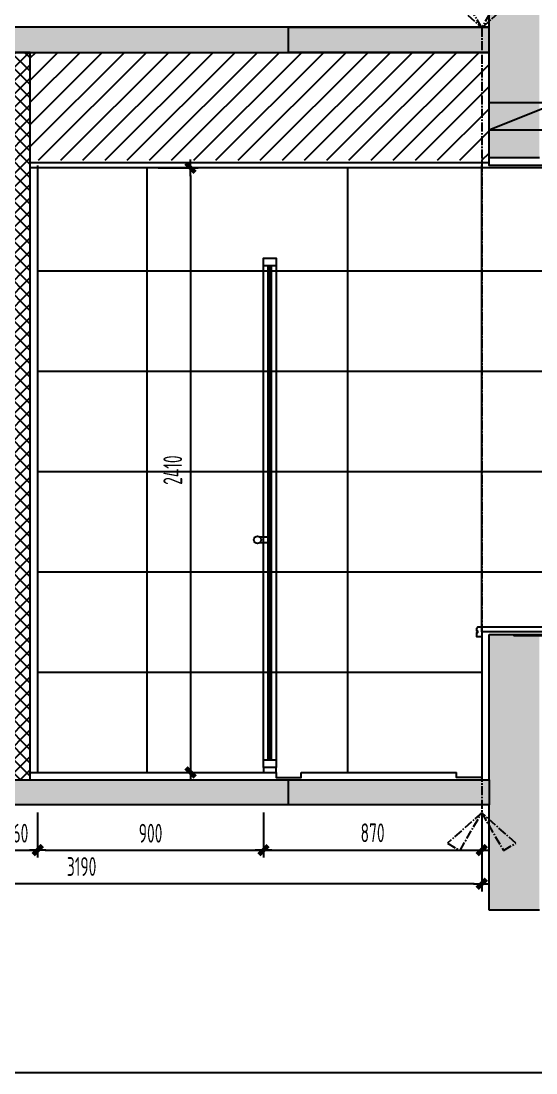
# Model space of a CAD drawing. Header units: inches. Extents: x 96003 to 270950, y -80202 to 65998.
# Drawn here: x 265904 to 267957, y 34203 to 38397 of the extents above; entities that cross this region are included whole.
import ezdxf

# ---------------------------------------------------------------- set-up
doc = ezdxf.new("R2010")
doc.units = ezdxf.units.IN
doc.header["$LTSCALE"] = 10
doc.header["$MEASUREMENT"] = 0
doc.linetypes.add('CENTER2', pattern=[1.125, 0.75, -0.125, 0.125, -0.125])
for name, color, linetype in [('01', 200, 'Continuous'), ('02', 251, 'Continuous'), ('A_WALL', 4, 'Continuous'), ('EL-03', 3, 'Continuous'), ('EL-1', 1, 'Continuous'), ('EL-天花轮廓线', 100, 'Continuous'), ('EL-远看线', 30, 'Continuous'), ('FC-地面造型', 136, 'Continuous'), ('FF-FINISH【完成面】', 20, 'Continuous'), ('SBEI', 1, 'Continuous')]:
    doc.layers.add(name, color=color, linetype=linetype)
doc.styles.add('CCD_DIM', font='archs.shx', dxfattribs={"width": 0.7})
doc.linetypes.add('ZIGZAG', pattern='A,0.00254,-5.08,[131,ltypeshp.shx,S=5.08,R=0,X=-5.08,Y=0],-10.16,[131,ltypeshp.shx,S=5.08,R=180,X=5.08,Y=0],-5.08', length=20.32254)
doc.dimstyles.new('1.30', dxfattribs={"dimscale": 30, "dimtxt": 2.5, "dimasz": 1, "dimexe": 1, "dimexo": 1.5, "dimgap": 1, "dimtad": 1, "dimdec": 0, "dimrnd": 5, "dimdsep": 46, "dimtxsty": 'CCD_DIM', "dimblk": 'CCD_Dimension_Tick', "dimcen": 1, "dimclrd": 44, "dimclre": 44, "dimclrt": 2, "dimadec": 0, "dimazin": 2, "dimtfac": 1, "dimtdec": 0, "dimtix": 1, "dimtmove": 2, "dimatfit": 3, "dimldrblk": 'CCD_Dimension_Tick', "dimfxl": 5, "dimfxlon": 1, "dimtolj": 1, "dimarcsym": 0})

# ---------------------------------------------------------------- blocks, each defined once
blk = doc.blocks.new('trytru')
at = {"color": 8}
for p, q in [((128521.6, -117328.1, -6.9), (128521.6, -115358.1, 0)), ((128571.6, -115358.1, 0), (128571.6, -117328.1, -6.9))]:
    blk.add_line(p, q, dxfattribs=at)
at = {"layer": '02', "color": 250, "linetype": 'ZIGZAG'}
blk.add_line((128546.6, -117328.1, -6.9), (128546.6, -115358.1, 0), dxfattribs=at)
at = {"layer": 'EL-天花轮廓线', "color": 30, "elevation": -6.9}
for points in [[(128571.6, -115358.1), (128521.6, -115358.1), (128521.6, -115328.1), (128571.6, -115328.1)], [(128571.6, -117358.1), (128521.6, -117358.1), (128521.6, -117328.1), (128571.6, -117328.1)]]:
    blk.add_lwpolyline(points, close=True, dxfattribs=at)
at = {"layer": 'EL-远看线', "color": 12, "ltscale": 0.5, "elevation": -6.9}
for points in [[(128552.6, -115358.1), (128552.6, -117327.1), (128551.6, -117328.1), (128541.6, -117328.1), (128540.5, -117327.1), (128540.6, -115358.1)], [(128504.4, -116438.5), (128540.6, -116438.5), (128540.6, -116463.5), (128504.4, -116463.5)]]:
    blk.add_lwpolyline(points, dxfattribs=at)
at = {"layer": 'EL-远看线', "color": 12, "ltscale": 0.5}
blk.add_circle((128497.5, -116451, -6.9), 14.3, dxfattribs=at)
blk = doc.blocks.new('CCD_Dimension_Tick')
at = {"color": 0, "linetype": 'ByBlock'}
for p, q in [((-1.09, 0), (0, 0)), ((0, 0), (1.09, 0))]:
    blk.add_line(p, q, dxfattribs=at)
at = {"color": 0, "linetype": 'Continuous', "const_width": 0.608}
blk.add_lwpolyline([(-0.61, -0.61), (0.61, 0.61)], dxfattribs=at)
blk = doc.blocks.new('*D501')
at = {"layer": 'Defpoints', "color": 0, "linetype": 'ByBlock', "transparency": 16777216}
for p in [(265810.8, 35421.4), (265970.5, 35421.4), (265970.5, 35091.4)]:
    blk.add_point(p, dxfattribs=at)
at = {"layer": 'FC-地面造型', "color": 44, "linetype": 'ByBlock', "lineweight": -2, "transparency": 16777216}
for p, q in [((265810.8, 35241.4), (265810.8, 35061.4)), ((265970.5, 35241.4), (265970.5, 35061.4)), ((265780.8, 35091.4), (265750.8, 35091.4)), ((265810.8, 35091.4), (265970.5, 35091.4)), ((266000.5, 35091.4), (266030.5, 35091.4))]:
    blk.add_line(p, q, dxfattribs=at)
at = {"layer": 'FC-地面造型', "color": 44, "linetype": 'ByBlock', "lineweight": -2, "transparency": 16777216, "xscale": 30, "yscale": 30, "zscale": 30}
blk.add_blockref('CCD_Dimension_Tick', (265810.8, 35091.4), dxfattribs=at)
at = {"layer": 'FC-地面造型', "color": 44, "linetype": 'ByBlock', "lineweight": -2, "transparency": 16777216, "xscale": 30, "yscale": 30, "zscale": 30, "rotation": 180}
blk.add_blockref('CCD_Dimension_Tick', (265970.5, 35091.4), dxfattribs=at)
at = {"layer": 'FC-地面造型', "color": 2, "linetype": 'ByBlock', "transparency": 16777216, "insert": (265890.6, 35158.9), "char_height": 75, "attachment_point": 5, "style": 'CCD_DIM'}
blk.add_mtext('\\A1;160', dxfattribs=at)
blk = doc.blocks.new('*D502')
at = {"layer": 'Defpoints', "color": 0, "linetype": 'ByBlock', "transparency": 16777216}
for p in [(265970.5, 35421.4), (266870.9, 35431.4), (266870.9, 35091.4)]:
    blk.add_point(p, dxfattribs=at)
at = {"layer": 'FC-地面造型', "color": 44, "linetype": 'ByBlock', "lineweight": -2, "transparency": 16777216}
for p, q in [((265970.5, 35241.4), (265970.5, 35061.4)), ((266870.9, 35241.4), (266870.9, 35061.4)), ((266000.5, 35091.4), (266840.9, 35091.4))]:
    blk.add_line(p, q, dxfattribs=at)
at = {"layer": 'FC-地面造型', "color": 44, "linetype": 'ByBlock', "lineweight": -2, "transparency": 16777216, "xscale": 30, "yscale": 30, "zscale": 30, "rotation": 180}
blk.add_blockref('CCD_Dimension_Tick', (265970.5, 35091.4), dxfattribs=at)
at = {"layer": 'FC-地面造型', "color": 44, "linetype": 'ByBlock', "lineweight": -2, "transparency": 16777216, "xscale": 30, "yscale": 30, "zscale": 30}
blk.add_blockref('CCD_Dimension_Tick', (266870.9, 35091.4), dxfattribs=at)
at = {"layer": 'FC-地面造型', "color": 2, "linetype": 'ByBlock', "transparency": 16777216, "insert": (266420.7, 35158.9), "char_height": 75, "attachment_point": 5, "style": 'CCD_DIM'}
blk.add_mtext('\\A1;900', dxfattribs=at)
blk = doc.blocks.new('*D503')
at = {"layer": 'Defpoints', "color": 0, "linetype": 'ByBlock', "transparency": 16777216}
for p in [(267740.8, 35421.4), (266870.9, 35241.4), (267740.8, 35091.4)]:
    blk.add_point(p, dxfattribs=at)
at = {"layer": 'FC-地面造型', "color": 44, "linetype": 'ByBlock', "lineweight": -2, "transparency": 16777216}
for p, q in [((267740.8, 35241.4), (267740.8, 35061.4)), ((266870.9, 35196.4), (266870.9, 35061.4)), ((266900.9, 35091.4), (267710.8, 35091.4))]:
    blk.add_line(p, q, dxfattribs=at)
at = {"layer": 'FC-地面造型', "color": 44, "linetype": 'ByBlock', "lineweight": -2, "transparency": 16777216, "xscale": 30, "yscale": 30, "zscale": 30, "rotation": 180}
blk.add_blockref('CCD_Dimension_Tick', (266870.9, 35091.4), dxfattribs=at)
at = {"layer": 'FC-地面造型', "color": 44, "linetype": 'ByBlock', "lineweight": -2, "transparency": 16777216, "xscale": 30, "yscale": 30, "zscale": 30}
blk.add_blockref('CCD_Dimension_Tick', (267740.8, 35091.4), dxfattribs=at)
at = {"layer": 'FC-地面造型', "color": 2, "linetype": 'ByBlock', "transparency": 16777216, "insert": (267305.9, 35160.5), "char_height": 75, "attachment_point": 5, "style": 'CCD_DIM'}
blk.add_mtext('\\A1;870', dxfattribs=at)
blk = doc.blocks.new('*D504')
at = {"layer": 'Defpoints', "color": 0, "linetype": 'ByBlock', "transparency": 16777216}
for p in [(267740.8, 35516.4, 0), (264550.8, 35241.4), (264550.8, 34957.1)]:
    blk.add_point(p, dxfattribs=at)
at = {"layer": 'FC-地面造型', "color": 44, "linetype": 'ByBlock', "lineweight": -2, "transparency": 16777216}
for p, q in [((264550.8, 35107.1), (264550.8, 34927.1)), ((267740.8, 35107.1), (267740.8, 34927.1)), ((267710.8, 34957.1), (264580.8, 34957.1))]:
    blk.add_line(p, q, dxfattribs=at)
at = {"layer": 'FC-地面造型', "color": 44, "linetype": 'ByBlock', "lineweight": -2, "transparency": 16777216, "xscale": 30, "yscale": 30, "zscale": 30, "rotation": 180}
blk.add_blockref('CCD_Dimension_Tick', (264550.8, 34957.1), dxfattribs=at)
at = {"layer": 'FC-地面造型', "color": 44, "linetype": 'ByBlock', "lineweight": -2, "transparency": 16777216, "xscale": 30, "yscale": 30, "zscale": 30}
blk.add_blockref('CCD_Dimension_Tick', (267740.8, 34957.1), dxfattribs=at)
at = {"layer": 'FC-地面造型', "color": 2, "linetype": 'ByBlock', "transparency": 16777216, "insert": (266145.8, 35026.1), "char_height": 75, "attachment_point": 5, "style": 'CCD_DIM'}
blk.add_mtext('\\A1;3190', dxfattribs=at)
blk = doc.blocks.new('ewee43')
h = blk.add_hatch(color=250)
h.dxf.hatch_style = 1
h.paths.add_polyline_path([(222824.7, 51765.5), (222824.7, 50665.5), (223024.7, 50665.5), (223024.7, 51085.5), (223824.8, 51085.5), (223824.8, 51185.5), (223024.7, 51185.5), (223024.7, 51765.5)])
h = blk.add_hatch(color=250)
h.dxf.hatch_style = 1
h.paths.add_polyline_path([(222824.7, 48765.5), (222824.7, 47665.5), (223024.7, 47665.5), (223024.7, 48085.5), (223824.8, 48085.5), (223824.8, 48185.5), (223024.7, 48185.5), (223024.7, 48765.5)])
at = {"layer": '01'}
for p, q in [((223024.7, 51185.5), (223024.7, 51765.5)), ((223824.8, 51185.5), (223024.7, 51185.5)), ((223824.8, 51085.5), (223824.8, 51185.5)), ((223024.7, 50665.5), (223024.7, 51085.5)), ((223024.7, 51085.5), (223824.8, 51085.5)), ((222749.7, 50885.5), (223024.7, 50775.5, 0)), ((222824.7, 50665.5), (223024.7, 50665.5)), ((223024.7, 48765.5), (222824.7, 48765.5)), ((223024.7, 48185.5), (223024.7, 48765.5)), ((223824.8, 48185.5), (223024.7, 48185.5)), ((223824.8, 48085.5), (223824.8, 48185.5)), ((223024.7, 47665.5), (223024.7, 48085.5)), ((223024.7, 48085.5), (223824.8, 48085.5)), ((222824.7, 47665.5), (223024.7, 47665.5))]:
    blk.add_line(p, q, dxfattribs=at)
blk.add_lwpolyline([(223024.7, 50885.5), (222749.7, 50885.5), (222749.7, 50775.5), (223024.7, 50775.5)], close=True, dxfattribs=at)
at = {"layer": 'A_WALL', "elevation": 0}
blk.add_lwpolyline([(222924.7, 48765.5), (222724.7, 48765.5), (222724.7, 48759.5), (222924.7, 48759.5)], close=True, dxfattribs=at)
blk = doc.blocks.new('A$C4C492273')
at = {"layer": 'EL-03', "elevation": 0}
blk.add_lwpolyline([(32.1, 25), (27.1, 30), (-617.9, 30), (-617.9, 10), (12.1, 10), (12.1, -10), (12.1, -10), (32.1, -10), (32.1, 7.5), (27.1, 7.5), (27.1, 12.5), (32.1, 12.5), (32.1, 25)], dxfattribs=at)
blk = doc.blocks.new('*U99')
at = {"layer": 'EL-1', "linetype": 'CENTER2', "ltscale": 5}
blk.add_lwpolyline([(-45, 2497.1), (-187, 2623), (-135, 2653), (-45, 2497.1), (45, 2653), (97, 2623), (-45, 2497.1), (-45, -763.6), (97, -889.4), (45, -919.4), (-45, -763.6), (-135, -919.4), (-187, -889.4), (-45, -763.6)], dxfattribs=at)
blk = doc.blocks.new('*D846')
at = {"layer": 'Defpoints', "color": 0, "linetype": 'ByBlock', "transparency": 16777216}
for p in [(266405.8, 37811.4, 0), (266405.8, 35401.4, 0), (266579.8, 35401.4)]:
    blk.add_point(p, dxfattribs=at)
at = {"layer": 'FC-地面造型', "color": 44, "linetype": 'ByBlock', "lineweight": -2, "transparency": 16777216}
for p, q in [((266450.8, 37811.4), (266609.8, 37811.4)), ((266579.8, 37781.4), (266579.8, 35431.4)), ((266450.8, 35401.4), (266609.8, 35401.4))]:
    blk.add_line(p, q, dxfattribs=at)
at = {"layer": 'FC-地面造型', "color": 44, "linetype": 'ByBlock', "lineweight": -2, "transparency": 16777216, "xscale": 30, "yscale": 30, "zscale": 30}
for p, rotation in [((266579.8, 37811.4), 90), ((266579.8, 35401.4), 270)]:
    blk.add_blockref('CCD_Dimension_Tick', p, dxfattribs=dict(at, rotation=rotation))
at = {"layer": 'FC-地面造型', "color": 2, "linetype": 'ByBlock', "transparency": 16777216, "insert": (266509.2, 36606.4), "char_height": 75, "attachment_point": 5, "rotation": 90, "style": 'CCD_DIM'}
blk.add_mtext('\\A1;2410', dxfattribs=at)

msp = doc.modelspace()

# ---------------------------------------------------------------- hatches: boundary and pattern name
h = msp.add_hatch(color=250)
h.dxf.hatch_style = 1
h.paths.add_polyline_path([(264270.9, 38371.7), (264270.9, 38271.7), (267770.8, 38271.7), (267770.8, 38371.7)])
h = msp.add_hatch()
h.set_pattern_fill('ANSI37', color=250, scale=300, angle=-90)
h.set_pattern_definition([(315, (205761.714, 204600.43), (26.516504, 26.516504), []), (45, (205761.714, 204600.43), (-26.516504, 26.516504), [])])
h.paths.add_polyline_path([(265840.6, 35371.4), (265940.6, 35371.4), (265940.6, 38271.7), (265840.6, 38271.7)])
h = msp.add_hatch()
h.set_pattern_fill('ANSI31', color=250, scale=500)
h.set_pattern_definition([(45, (-64321.344, 162834.156), (-44.194174, 44.194174), [])])
h.paths.add_polyline_path([(267770.8, 37841.4), (267770.8, 38241.7), (267770.8, 38241.7), (267770.8, 38271.7), (265940.6, 38271.7), (265940.6, 37841.4)])
h = msp.add_hatch(color=250)
h.dxf.hatch_style = 1
h.paths.add_polyline_path([(267770.8, 35371.4), (267770.8, 35271.4), (265320.7, 35271.4), (264270.7, 35271.4), (264270.7, 35371.4), (265420.7, 35371.4)])

# ---------------------------------------------------------------- linework, layer by layer
at = {"color": 5}
for p, q in [((265940.6, 35401.4, 0), (266920.9, 35401.4, 0)), ((267020.9, 35401.4, 0), (267640.9, 35401.4, 0))]:
    msp.add_line(p, q, dxfattribs=at)
at = {"color": 5, "elevation": 0}
msp.add_lwpolyline([(265840.6, 35371.4), (265940.6, 35371.4), (265940.6, 38271.7), (265840.6, 38271.7)], close=True, dxfattribs=at)
for points in [[(266920.9, 35401.4), (266920.9, 35381.4), (267020.9, 35381.4), (267020.9, 35401.4)], [(267740.9, 35401.4), (267740.9, 35381.4), (267640.9, 35381.4), (267640.9, 35401.4)]]:
    msp.add_lwpolyline(points, dxfattribs=at)
at = {"layer": '01'}
for points in [[(264270.9, 38371.7), (264270.9, 38271.7), (267770.8, 38271.7), (267770.8, 38371.7)], [(267770.8, 35371.4), (267770.8, 35271.4), (265320.7, 35271.4), (265320.7, 35271.4), (264270.7, 35271.4), (264270.7, 35371.4), (265420.7, 35371.4), (265420.7, 35371.4)]]:
    msp.add_lwpolyline(points, close=True, dxfattribs=at)
at = {"layer": 'FC-地面造型', "color": 1, "linetype": 'ByBlock'}
msp.add_line((265970.5, 37821.4, 0), (265970.5, 35401.4, 0), dxfattribs=at)
at = {"layer": 'FC-地面造型', "color": 136, "linetype": 'ByBlock'}
for p, q in [((266405.8, 37811.4, 0), (266405.8, 35401.4, 0)), ((267205.8, 37811.4, 0), (267205.8, 35401.4, 0)), ((267740.8, 35961.7, 0), (267740.8, 37821.4, 0)), ((265970.5, 37401.4, 0), (268400.8, 37401.4, 0)), ((265970.5, 37001.4, 0), (268400.8, 37001.4, 0)), ((265970.5, 36601.4, 0), (268400.8, 36601.4, 0)), ((265970.5, 36201.4, 0), (268400.8, 36201.4, 0)), ((265970.5, 35801.4, 0), (267740.8, 35801.4, 0))]:
    msp.add_line(p, q, dxfattribs=at)
at = {"layer": 'FC-地面造型', "color": 138, "linetype": 'ByBlock'}
msp.add_lwpolyline([(253774.1, 46948), (270949.8, 46948), (270949.8, 34203.1), (253774.1, 34203.1)], close=True, dxfattribs=at)
at = {"layer": 'FF-FINISH【完成面】', "linetype": 'ByBlock'}
msp.add_line((267740.8, 35961.7, 0), (267740.8, 35371.7, 0), dxfattribs=at)
at = {"layer": 'FF-FINISH【完成面】', "linetype": 'ByBlock', "elevation": 0}
for points in [[(268400.8, 37821.4), (267770.8, 37821.4), (267770.8, 37851.7)], [(266920.9, 35401.4), (266920.9, 35421.4), (266870.9, 35421.4), (266870.9, 35401.4)]]:
    msp.add_lwpolyline(points, dxfattribs=at)
at = {"layer": 'SBEI', "color": 136}
msp.add_line((267770.8, 37831.4, 0), (265940.6, 37831.4, 0), dxfattribs=at)
at = {"layer": 'SBEI', "color": 3}
msp.add_line((268310.8, 37811.4, 0), (265940.6, 37811.4, 0), dxfattribs=at)

# ---------------------------------------------------------------- block references
at = {"xscale": -0.96, "yscale": 0.96, "zscale": 0.96}
msp.add_blockref('*U99', (267697.6, 35973, 0), dxfattribs=at)
at = {"layer": 'FC-地面造型', "color": 20, "linetype": 'ByBlock', "xscale": -1}
msp.add_blockref('ewee43', (490795.5, -12813.8, 0), dxfattribs=at)
at = {"layer": 'FC-地面造型', "color": 8, "linetype": 'ByBlock'}
msp.add_blockref('trytru', (138349.4, 152779.5, 6.9), dxfattribs=at)
at = {"layer": 'FF-FINISH【完成面】', "linetype": 'ByBlock', "xscale": -1}
msp.add_blockref('A$C4C492273', (267752.9, 35951.7, 0), dxfattribs=at)

# ---------------------------------------------------------------- dimensions: what is measured, and where the dimension line sits
at = {"layer": 'FC-地面造型', "color": 30, "linetype": 'ByBlock'}
dim = msp.add_linear_dim(base=(266579.8, 35401.4), p1=(266405.8, 37811.4, 0), p2=(266405.8, 35401.4, 0), angle=90, dimstyle='1.30', dxfattribs=at)
dim.commit()
dim.dimension.update_dxf_attribs({"geometry": '*D846', "text_midpoint": (266509.2, 36606.4)})
for base, p1, p2, picture, middle in [((264550.8, 34957.1), (267740.8, 35516.4, 0), (264550.8, 35241.4), '*D504', (266145.8, 35026.1)), ((265970.5, 35091.4, 0), (265810.8, 35421.4, 0), (265970.5, 35421.4, 0), '*D501', (265890.6, 35158.9, 0)), ((266870.9, 35091.4, 0), (265970.5, 35421.4, 0), (266870.9, 35431.4, 0), '*D502', (266420.7, 35158.9, 0)), ((267740.8, 35091.4, 0), (266870.9, 35241.4, 0), (267740.8, 35421.4, 0), '*D503', (267305.9, 35160.5, 0))]:
    dim = msp.add_linear_dim(base=base, p1=p1, p2=p2, dimstyle='1.30', dxfattribs=at)
    dim.commit()
    dim.dimension.update_dxf_attribs({"geometry": picture, "text_midpoint": middle})

doc.saveas('drawing.dxf')
